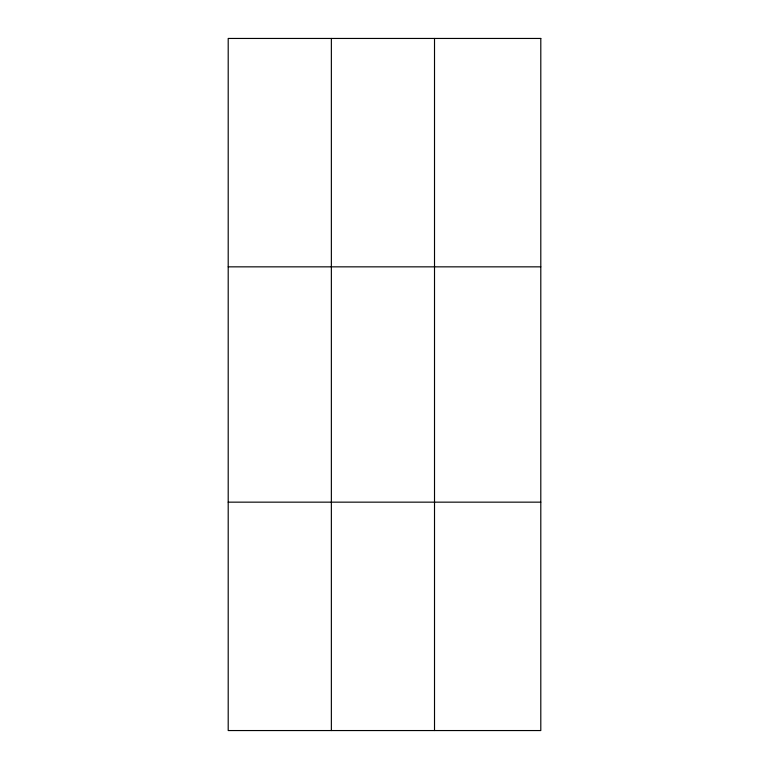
<?xml version="1.0" encoding="UTF-8"?>
<svg xmlns="http://www.w3.org/2000/svg" width="769" height="769" viewBox="0 0 769 769"><rect width="100%" height="100%" fill="white"/><g stroke="black" fill="none" stroke-linecap="round" stroke-linejoin="round"><path stroke-width="1.15" d="M331.362 38.45L331.362 730.55M434.514 38.45L434.514 730.55M228.201 266.843L540.799 266.843M228.201 502.157L540.799 502.157M540.799 38.45L540.799 730.55L228.201 730.55L228.201 38.45L540.799 38.45"/></g></svg>
